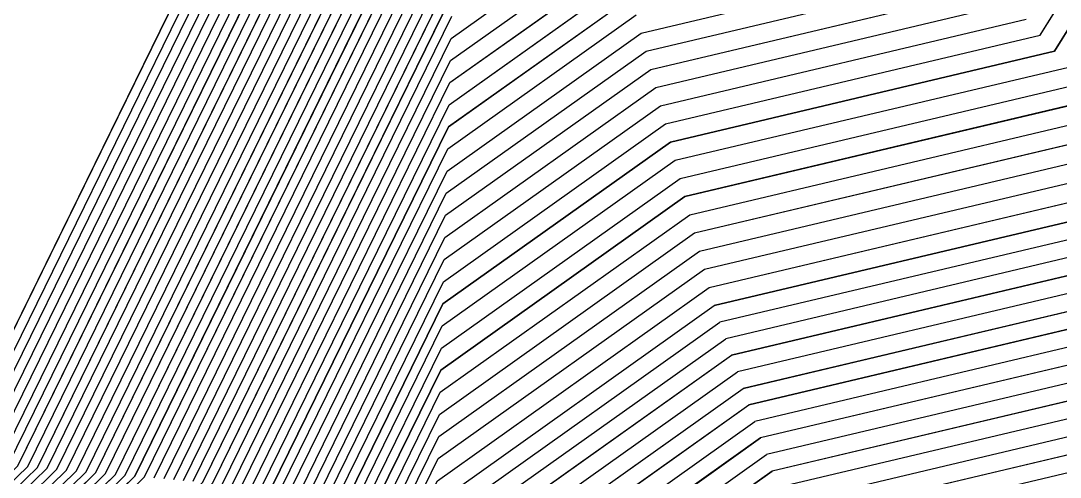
# Model space of a CAD drawing. Extents: x 7084 to 11035, y 13750 to 16729.
# Drawn here: x 8599 to 8986.5, y 15558.7 to 15728.9 of the extents above; entities that cross this region are included whole.
import ezdxf

# ---------------------------------------------------------------- set-up
doc = ezdxf.new("R2010")
doc.units = 0
doc.layers.add('Level 1', color=7, linetype='Continuous')

msp = doc.modelspace()

# ---------------------------------------------------------------- linework, layer by layer
at = {"layer": 'Level 1'}
for p, q in [((8572.55, 15565.22), (8766.84, 15961.36)), ((8576.18, 15564.9), (8766.59, 15953.12)), ((8579.81, 15564.58), (8766.33, 15944.87)), ((8583.44, 15564.26), (8766.07, 15936.63)), ((8587.07, 15563.94), (8765.82, 15928.39)), ((8590.7, 15563.61), (8765.56, 15920.14)), ((8594.34, 15563.29), (8765.31, 15911.9)), ((8597.97, 15562.97), (8765.05, 15903.65)), ((8601.6, 15562.65), (8764.8, 15895.41)), ((8605.23, 15562.33), (8764.54, 15887.16)), ((8608.86, 15562.01), (8764.29, 15878.92)), ((8612.49, 15561.68), (8764.03, 15870.67)), ((8616.12, 15561.36), (8763.78, 15862.43)), ((8619.75, 15561.04), (8763.52, 15854.18)), ((8623.38, 15560.72), (8763.26, 15845.94)), ((8627.01, 15560.4), (8763.01, 15837.7)), ((8630.64, 15560.08), (8762.75, 15829.45)), ((8634.27, 15559.75), (8762.5, 15821.21)), ((8637.9, 15559.43), (8762.24, 15812.96)), ((8641.53, 15559.11), (8761.99, 15804.72)), ((8645.16, 15558.79), (8761.73, 15796.47)), ((8648.79, 15558.47), (8761.48, 15788.23)), ((8652.42, 15558.15), (8761.22, 15779.98)), ((8656.05, 15557.82), (8760.96, 15771.74)), ((8979.03, 15723.49), (9007, 15768.47)), ((8659.68, 15557.5), (8760.71, 15763.5)), ((8759.43, 15722.27), (8819.4, 15764.92)), ((8759.18, 15714.03), (8821.21, 15758.14)), ((8984.34, 15717.54), (9009.5, 15758.02)), ((8663.31, 15557.18), (8760.45, 15755.25)), ((8758.92, 15705.78), (8823.03, 15751.37)), ((8830.27, 15724.27), (8952.51, 15753.22)), ((8666.94, 15556.86), (8760.2, 15747.01)), ((8832.09, 15717.5), (8957.81, 15747.28)), ((8758.67, 15697.54), (8824.84, 15744.6)), ((8670.57, 15556.54), (8759.94, 15738.76)), ((8833.9, 15710.73), (8963.12, 15741.33)), ((8758.41, 15689.3), (8826.65, 15737.82)), ((8835.71, 15703.95), (8968.42, 15735.38)), ((8758.15, 15681.05), (8828.46, 15731.05)), ((8674.2, 15556.22), (8759.69, 15730.52)), ((8837.52, 15697.18), (8973.73, 15729.44)), ((8757.9, 15672.81), (8830.27, 15724.27)), ((8839.34, 15690.4), (8979.03, 15723.49)), ((8677.83, 15555.89), (8759.43, 15722.27)), ((8757.64, 15664.56), (8832.09, 15717.5)), ((8841.15, 15683.63), (8984.34, 15717.54)), ((8681.46, 15555.57), (8759.18, 15714.03)), ((8842.96, 15676.86), (8989.64, 15711.6)), ((8757.39, 15656.32), (8833.9, 15710.73)), ((8685.09, 15555.25), (8758.92, 15705.78)), ((8757.13, 15648.07), (8835.71, 15703.95)), ((8844.77, 15670.08), (8994.95, 15705.65)), ((8846.59, 15663.31), (9000.25, 15699.7)), ((8688.72, 15554.93), (8758.67, 15697.54)), ((8756.88, 15639.83), (8837.52, 15697.18)), ((8848.4, 15656.53), (9005.56, 15693.76)), ((8692.35, 15554.61), (8758.41, 15689.3)), ((8756.62, 15631.58), (8839.34, 15690.4)), ((8850.21, 15649.76), (9010.86, 15687.81)), ((8695.98, 15554.29), (8758.15, 15681.05)), ((8756.37, 15623.34), (8841.15, 15683.63)), ((8852.02, 15642.99), (9016.17, 15681.86)), ((8756.11, 15615.1), (8842.96, 15676.86)), ((8699.61, 15553.96), (8757.9, 15672.81)), ((8853.84, 15636.21), (9021.47, 15675.92)), ((8755.86, 15606.85), (8844.77, 15670.08)), ((8855.65, 15629.44), (9026.78, 15669.97)), ((8703.24, 15553.64), (8757.64, 15664.56)), ((8755.6, 15598.61), (8846.59, 15663.31)), ((8857.46, 15622.66), (9032.08, 15664.02)), ((9032.08, 15664.02), (8857.46, 15622.66)), ((8706.87, 15553.32), (8757.39, 15656.32)), ((8755.34, 15590.36), (8848.4, 15656.53)), ((9029.26, 15656.67), (8859.63, 15616.49)), ((8755.09, 15582.12), (8850.21, 15649.76)), ((9026.44, 15649.32), (8861.79, 15610.32)), ((8710.5, 15553), (8757.13, 15648.07)), ((8754.83, 15573.87), (8852.02, 15642.99)), ((9023.61, 15641.96), (8863.96, 15604.15)), ((8714.13, 15552.68), (8756.88, 15639.83)), ((8754.58, 15565.63), (8853.84, 15636.21)), ((9020.79, 15634.61), (8866.13, 15597.98)), ((8717.76, 15552.36), (8756.62, 15631.58)), ((8754.32, 15557.38), (8855.65, 15629.44)), ((9017.97, 15627.26), (8868.29, 15591.81)), ((8721.39, 15552.03), (8756.37, 15623.34)), ((8754.07, 15549.14), (8857.46, 15622.66)), ((9015.14, 15619.91), (8870.46, 15585.64)), ((8725.02, 15551.71), (8756.11, 15615.1)), ((8759.19, 15545.07), (8859.63, 15616.49)), ((9012.32, 15612.55), (8872.63, 15579.47)), ((8728.66, 15551.39), (8755.86, 15606.85)), ((8764.31, 15541), (8861.79, 15610.32)), ((8769.43, 15536.93), (8863.96, 15604.15)), ((9009.5, 15605.2), (8874.79, 15573.3)), ((8732.29, 15551.07), (8755.6, 15598.61)), ((8774.55, 15532.86), (8866.13, 15597.98)), ((9006.68, 15597.85), (8876.96, 15567.13)), ((8779.67, 15528.79), (8868.29, 15591.81)), ((8735.92, 15550.75), (8755.34, 15590.36)), ((9003.85, 15590.5), (8879.12, 15560.96)), ((8784.79, 15524.72), (8870.46, 15585.64)), ((8739.55, 15550.43), (8755.09, 15582.12)), ((9001.03, 15583.14), (8881.29, 15554.79)), ((8789.91, 15520.65), (8872.63, 15579.47)), ((8998.21, 15575.79), (8883.46, 15548.61)), ((8743.18, 15550.1), (8754.83, 15573.87)), ((8795.03, 15516.58), (8874.79, 15573.3)), ((8995.38, 15568.44), (8885.62, 15542.44)), ((8746.81, 15549.78), (8754.58, 15565.63)), ((8800.15, 15512.51), (8876.96, 15567.13)), ((8601.6, 15562.65), (8593.88, 15555.09)), ((8605.23, 15562.33), (8596.54, 15553.82)), ((8608.86, 15562.01), (8599.21, 15552.56)), ((8612.49, 15561.68), (8601.87, 15551.29)), ((8616.12, 15561.36), (8604.54, 15550.02)), ((8619.75, 15561.04), (8607.2, 15548.76)), ((8623.38, 15560.72), (8609.87, 15547.49)), ((8627.01, 15560.4), (8612.53, 15546.22)), ((8805.27, 15508.44), (8879.12, 15560.96)), ((8992.56, 15561.09), (8887.79, 15536.27)), ((8630.64, 15560.08), (8615.2, 15544.96)), ((8634.27, 15559.75), (8617.86, 15543.69)), ((8637.9, 15559.43), (8620.53, 15542.42)), ((8641.53, 15559.11), (8623.19, 15541.16)), ((8645.16, 15558.79), (8625.86, 15539.89))]:
    msp.add_line(p, q, dxfattribs=at)
for points in [[(8116.08, 15274.48), (8406.09, 15426.2), (8449.58, 15423.6), (8471.46, 15468.91), (8589.74, 15487.1), (8608.49, 15513.66), (8696.44, 15471.2), (8722.91, 15464.3), (8751.31, 15482.05), (8722.22, 15517.29), (8705.82, 15501.23), (8617.86, 15543.69), (8634.27, 15559.75), (8762.5, 15821.21), (8797.65, 15846.21), (8857.02, 15860.27), (8949.3, 16008.69)], [(8116.08, 15274.48), (8406.09, 15426.2), (8449.58, 15423.6), (8471.46, 15468.91), (8589.74, 15487.1), (8608.49, 15513.66), (8696.44, 15471.2), (8722.91, 15464.3), (8751.31, 15482.05), (8722.22, 15517.29), (8705.82, 15501.23), (8617.86, 15543.69), (8634.27, 15559.75), (8762.5, 15821.21), (8797.65, 15846.21), (8857.02, 15860.27), (8949.3, 16008.69)], [(8282.49, 15801.45), (8572.55, 15565.22), (8705.82, 15500.89), (8572.55, 15565.22), (8766.84, 15961.36)], [(8282.49, 15801.45), (8572.55, 15565.22), (8705.82, 15500.89), (8572.55, 15565.22), (8766.84, 15961.36)], [(8359.82, 15494.08), (8416.5, 15490.69), (8425.5, 15509.34), (8579.63, 15533.06), (8587.35, 15543.99), (8701.96, 15488.67), (8712.86, 15485.82), (8724.55, 15493.13), (8712.57, 15507.64), (8705.82, 15501.03), (8591.21, 15556.36), (8597.97, 15562.97), (8765.05, 15903.65)], [(8359.82, 15494.08), (8416.5, 15490.69), (8425.5, 15509.34), (8579.63, 15533.06), (8587.35, 15543.99), (8701.96, 15488.67), (8712.86, 15485.82), (8724.55, 15493.13), (8712.57, 15507.64), (8705.82, 15501.03), (8591.21, 15556.36), (8597.97, 15562.97), (8765.05, 15903.65)], [(8369.07, 15480.5), (8423.12, 15477.27), (8434.7, 15501.26), (8581.65, 15523.87), (8591.58, 15537.93), (8700.85, 15485.17), (8714.87, 15481.52), (8729.9, 15490.91), (8714.5, 15509.57), (8705.82, 15501.07), (8596.54, 15553.82), (8605.23, 15562.33), (8764.54, 15887.16)], [(8369.07, 15480.5), (8423.12, 15477.27), (8434.7, 15501.26), (8581.65, 15523.87), (8591.58, 15537.93), (8700.85, 15485.17), (8714.87, 15481.52), (8729.9, 15490.91), (8714.5, 15509.57), (8705.82, 15501.07), (8596.54, 15553.82), (8605.23, 15562.33), (8764.54, 15887.16)], [(8303.88, 15243.81), (8470.86, 15331.17), (8495.9, 15329.67), (8535.79, 15412.29), (8603.89, 15422.77), (8638.08, 15471.2), (8688.72, 15446.76), (8736.99, 15434.17), (8788.77, 15466.53), (8735.73, 15530.8), (8705.82, 15501.51), (8655.18, 15525.96), (8685.09, 15555.25), (8758.92, 15705.78), (8823.03, 15751.37), (8931.29, 15777.01), (8984.42, 15862.47), (9143.8, 15752.32), (9280.56, 15748.05), (9357.48, 15720.98)], [(8303.88, 15243.81), (8470.86, 15331.17), (8495.9, 15329.67), (8535.79, 15412.29), (8603.89, 15422.77), (8638.08, 15471.2), (8688.72, 15446.76), (8736.99, 15434.17), (8788.77, 15466.53), (8735.73, 15530.8), (8705.82, 15501.51), (8655.18, 15525.96), (8685.09, 15555.25), (8758.92, 15705.78), (8823.03, 15751.37), (8931.29, 15777.01), (8984.42, 15862.47), (9143.8, 15752.32), (9280.56, 15748.05), (9357.48, 15720.98)], [(8396.83, 15439.77), (8442.97, 15437.01), (8462.27, 15476.99), (8587.72, 15496.29), (8604.26, 15519.73), (8697.55, 15474.7), (8720.9, 15468.61), (8745.96, 15484.27), (8720.29, 15515.36), (8705.82, 15501.19), (8612.53, 15546.22), (8627.01, 15560.4), (8763.01, 15837.7)], [(8396.83, 15439.77), (8442.97, 15437.01), (8462.27, 15476.99), (8587.72, 15496.29), (8604.26, 15519.73), (8697.55, 15474.7), (8720.9, 15468.61), (8745.96, 15484.27), (8720.29, 15515.36), (8705.82, 15501.19), (8612.53, 15546.22), (8627.01, 15560.4), (8763.01, 15837.7)], [(8721.26, 15516.33), (8705.82, 15501.21), (8615.2, 15544.96), (8630.64, 15560.08), (8762.75, 15829.45)], [(8721.26, 15516.33), (8705.82, 15501.21), (8615.2, 15544.96), (8630.64, 15560.08), (8762.75, 15829.45)], [(8761.99, 15804.72), (8641.53, 15559.11), (8623.19, 15541.16), (8705.82, 15501.27), (8724.15, 15519.22), (8756.66, 15479.83), (8724.93, 15460), (8695.34, 15467.71), (8612.72, 15507.6), (8591.76, 15477.91), (8480.65, 15460.82), (8456.2, 15410.18), (8415.34, 15412.62), (8142.91, 15270.1)], [(8761.99, 15804.72), (8641.53, 15559.11), (8623.19, 15541.16), (8705.82, 15501.27), (8724.15, 15519.22), (8756.66, 15479.83), (8724.93, 15460), (8695.34, 15467.71), (8612.72, 15507.6), (8591.76, 15477.91), (8480.65, 15460.82), (8456.2, 15410.18), (8415.34, 15412.62), (8142.91, 15270.1)], [(8592.77, 15473.32), (8614.83, 15504.57), (8694.79, 15465.97), (8725.93, 15457.84), (8759.34, 15478.72), (8725.12, 15520.19), (8705.82, 15501.29), (8625.86, 15539.89), (8645.16, 15558.79), (8761.73, 15796.47)], [(8592.77, 15473.32), (8614.83, 15504.57), (8694.79, 15465.97), (8725.93, 15457.84), (8759.34, 15478.72), (8725.12, 15520.19), (8705.82, 15501.29), (8625.86, 15539.89), (8645.16, 15558.79), (8761.73, 15796.47)], [(8417.27, 15132.19), (8424.62, 15224.1), (8512.5, 15270.08), (8525.68, 15269.29), (8577.15, 15375.9), (8612.99, 15381.41), (8657.11, 15443.91), (8683.76, 15431.04), (8746.05, 15414.8), (8812.86, 15456.56), (8744.42, 15539.49), (8705.82, 15501.69), (8679.16, 15514.56), (8717.76, 15552.36), (8756.62, 15631.58), (8839.34, 15690.4), (8979.03, 15723.49), (9007, 15768.47), (9090.88, 15710.5), (9267.34, 15704.98), (9366.6, 15670.06), (9467.7, 15631.46), (9580.54, 15661.44)], [(8417.27, 15132.19), (8424.62, 15224.1), (8512.5, 15270.08), (8525.68, 15269.29), (8577.15, 15375.9), (8612.99, 15381.41), (8657.11, 15443.91), (8683.76, 15431.04), (8746.05, 15414.8), (8812.86, 15456.56), (8744.42, 15539.49), (8705.82, 15501.69), (8679.16, 15514.56), (8717.76, 15552.36), (8756.62, 15631.58), (8839.34, 15690.4), (8979.03, 15723.49), (9007, 15768.47), (9090.88, 15710.5), (9267.34, 15704.98), (9366.6, 15670.06), (9467.7, 15631.46), (9580.54, 15661.44)], [(9572.8, 15651.82), (9471.24, 15624.83), (9367.61, 15664.4), (9265.87, 15700.2), (9085, 15705.85), (9009.5, 15758.02), (8984.34, 15717.54), (8841.15, 15683.63), (8756.37, 15623.34), (8721.39, 15552.03), (8681.83, 15513.29), (8705.82, 15501.71), (8745.38, 15540.45), (8815.54, 15455.45), (8747.05, 15412.65), (8683.21, 15429.29), (8659.22, 15440.87), (8614, 15376.82), (8581.74, 15371.85), (8528.99, 15262.58), (8517.13, 15263.29), (8438.03, 15221.91), (8430.5, 15127.71)], [(9572.8, 15651.82), (9471.24, 15624.83), (9367.61, 15664.4), (9265.87, 15700.2), (9085, 15705.85), (9009.5, 15758.02), (8984.34, 15717.54), (8841.15, 15683.63), (8756.37, 15623.34), (8721.39, 15552.03), (8681.83, 15513.29), (8705.82, 15501.71), (8745.38, 15540.45), (8815.54, 15455.45), (8747.05, 15412.65), (8683.21, 15429.29), (8659.22, 15440.87), (8614, 15376.82), (8581.74, 15371.85), (8528.99, 15262.58), (8517.13, 15263.29), (8438.03, 15221.91), (8430.5, 15127.71)], [(8479.36, 15363.21), (8512.81, 15432.51), (8598.84, 15445.75), (8627.51, 15486.37), (8691.48, 15455.49), (8731.97, 15444.93), (8775.39, 15472.07), (8730.91, 15525.98), (8705.82, 15501.41), (8641.85, 15532.29), (8666.94, 15556.86), (8760.2, 15747.01)], [(8479.36, 15363.21), (8512.81, 15432.51), (8598.84, 15445.75), (8627.51, 15486.37), (8691.48, 15455.49), (8731.97, 15444.93), (8775.39, 15472.07), (8730.91, 15525.98), (8705.82, 15501.41), (8641.85, 15532.29), (8666.94, 15556.86), (8760.2, 15747.01)], [(8317.3, 15241.62), (8475.49, 15324.38), (8499.21, 15322.96), (8540.39, 15408.25), (8604.9, 15418.17), (8640.2, 15468.17), (8688.17, 15445.01), (8738, 15432.02), (8791.45, 15465.42), (8736.7, 15531.77), (8705.82, 15501.53), (8657.84, 15524.69), (8688.72, 15554.93), (8758.67, 15697.54), (8824.84, 15744.6)], [(8317.3, 15241.62), (8475.49, 15324.38), (8499.21, 15322.96), (8540.39, 15408.25), (8604.9, 15418.17), (8640.2, 15468.17), (8688.17, 15445.01), (8738, 15432.02), (8791.45, 15465.42), (8736.7, 15531.77), (8705.82, 15501.53), (8657.84, 15524.69), (8688.72, 15554.93), (8758.67, 15697.54), (8824.84, 15744.6)], [(8250.22, 15252.57), (8452.35, 15358.32), (8482.67, 15356.51), (8517.41, 15428.47), (8599.85, 15441.15), (8629.63, 15483.34), (8690.93, 15453.74), (8732.97, 15442.78), (8778.07, 15470.97), (8731.87, 15526.94), (8705.82, 15501.43), (8644.52, 15531.02), (8670.57, 15556.54), (8759.94, 15738.76)], [(8250.22, 15252.57), (8452.35, 15358.32), (8482.67, 15356.51), (8517.41, 15428.47), (8599.85, 15441.15), (8629.63, 15483.34), (8690.93, 15453.74), (8732.97, 15442.78), (8778.07, 15470.97), (8731.87, 15526.94), (8705.82, 15501.43), (8644.52, 15531.02), (8670.57, 15556.54), (8759.94, 15738.76)], [(8705.82, 15501.63), (8671.17, 15518.36), (8706.87, 15553.32), (8757.39, 15656.32), (8833.9, 15710.73), (8963.12, 15741.33)], [(8705.82, 15501.63), (8671.17, 15518.36), (8706.87, 15553.32), (8757.39, 15656.32), (8833.9, 15710.73), (8963.12, 15741.33)], [(8826.65, 15737.82), (8758.41, 15689.3), (8692.35, 15554.61), (8660.51, 15523.42), (8705.82, 15501.55), (8737.66, 15532.73), (8794.13, 15464.32), (8739.01, 15429.87), (8687.62, 15443.26), (8642.31, 15465.14), (8605.92, 15413.58), (8544.98, 15404.2), (8502.52, 15316.25), (8480.11, 15317.59), (8330.71, 15239.43)], [(8826.65, 15737.82), (8758.41, 15689.3), (8692.35, 15554.61), (8660.51, 15523.42), (8705.82, 15501.55), (8737.66, 15532.73), (8794.13, 15464.32), (8739.01, 15429.87), (8687.62, 15443.26), (8642.31, 15465.14), (8605.92, 15413.58), (8544.98, 15404.2), (8502.52, 15316.25), (8480.11, 15317.59), (8330.71, 15239.43)], [(8397.79, 15228.48), (8503.25, 15283.65), (8519.06, 15282.71), (8567.96, 15383.99), (8610.97, 15390.6), (8652.88, 15449.97), (8684.86, 15434.53), (8744.03, 15419.1), (8807.51, 15458.77), (8742.49, 15537.56), (8705.82, 15501.65), (8673.83, 15517.09), (8710.5, 15553), (8757.13, 15648.07), (8835.71, 15703.95), (8968.42, 15735.38)], [(8397.79, 15228.48), (8503.25, 15283.65), (8519.06, 15282.71), (8567.96, 15383.99), (8610.97, 15390.6), (8652.88, 15449.97), (8684.86, 15434.53), (8744.03, 15419.1), (8807.51, 15458.77), (8742.49, 15537.56), (8705.82, 15501.65), (8673.83, 15517.09), (8710.5, 15553), (8757.13, 15648.07), (8835.71, 15703.95), (8968.42, 15735.38)], [(8344.13, 15237.24), (8484.74, 15310.8), (8505.83, 15309.54), (8549.58, 15400.16), (8606.93, 15408.98), (8644.42, 15462.11), (8687.07, 15441.52), (8740.01, 15427.71), (8796.8, 15463.21), (8738.63, 15533.7), (8705.82, 15501.57), (8663.17, 15522.16), (8695.98, 15554.29), (8758.15, 15681.05), (8828.46, 15731.05)], [(8344.13, 15237.24), (8484.74, 15310.8), (8505.83, 15309.54), (8549.58, 15400.16), (8606.93, 15408.98), (8644.42, 15462.11), (8687.07, 15441.52), (8740.01, 15427.71), (8796.8, 15463.21), (8738.63, 15533.7), (8705.82, 15501.57), (8663.17, 15522.16), (8695.98, 15554.29), (8758.15, 15681.05), (8828.46, 15731.05)], [(8263.64, 15250.38), (8456.98, 15351.53), (8485.98, 15349.8), (8522.01, 15424.42), (8600.86, 15436.56), (8631.74, 15480.3), (8690.38, 15452), (8733.98, 15440.63), (8780.75, 15469.86), (8732.84, 15527.91), (8705.82, 15501.45), (8647.18, 15529.76), (8674.2, 15556.22), (8759.69, 15730.52)], [(8263.64, 15250.38), (8456.98, 15351.53), (8485.98, 15349.8), (8522.01, 15424.42), (8600.86, 15436.56), (8631.74, 15480.3), (8690.38, 15452), (8733.98, 15440.63), (8780.75, 15469.86), (8732.84, 15527.91), (8705.82, 15501.45), (8647.18, 15529.76), (8674.2, 15556.22), (8759.69, 15730.52)], [(9854.88, 15540.06), (9549.57, 15622.95), (9481.86, 15604.96), (9370.65, 15647.42), (9261.47, 15685.84), (9067.36, 15691.91), (9017.03, 15726.69), (9000.25, 15699.7), (8846.59, 15663.31), (8755.6, 15598.61), (8732.29, 15551.07), (8689.83, 15509.49), (8705.82, 15501.77), (8748.28, 15543.35), (8823.56, 15452.13), (8750.07, 15406.19), (8681.55, 15424.06), (8665.56, 15431.78), (8617.04, 15363.03), (8595.53, 15359.72), (8538.92, 15242.45), (8531.01, 15242.92), (8478.28, 15215.34)], [(9854.88, 15540.06), (9549.57, 15622.95), (9481.86, 15604.96), (9370.65, 15647.42), (9261.47, 15685.84), (9067.36, 15691.91), (9017.03, 15726.69), (9000.25, 15699.7), (8846.59, 15663.31), (8755.6, 15598.61), (8732.29, 15551.07), (8689.83, 15509.49), (8705.82, 15501.77), (8748.28, 15543.35), (8823.56, 15452.13), (8750.07, 15406.19), (8681.55, 15424.06), (8665.56, 15431.78), (8617.04, 15363.03), (8595.53, 15359.72), (8538.92, 15242.45), (8531.01, 15242.92), (8478.28, 15215.34)], [(8828.92, 15449.91), (8750.21, 15545.28), (8705.82, 15501.81), (8695.16, 15506.96), (8739.55, 15550.43), (8755.09, 15582.12), (8850.21, 15649.76), (9010.86, 15687.81), (9022.05, 15705.8), (9055.6, 15682.61), (9258.53, 15676.27), (9372.68, 15636.11), (9488.94, 15591.72), (9534.08, 15603.71), (9853.26, 15517.04)], [(8828.92, 15449.91), (8750.21, 15545.28), (8705.82, 15501.81), (8695.16, 15506.96), (8739.55, 15550.43), (8755.09, 15582.12), (8850.21, 15649.76), (9010.86, 15687.81), (9022.05, 15705.8), (9055.6, 15682.61), (9258.53, 15676.27), (9372.68, 15636.11), (9488.94, 15591.72), (9534.08, 15603.71), (9853.26, 15517.04)], [(8555.46, 15208.91), (8618.51, 15339.5), (8622.09, 15340.05), (8676.13, 15416.61), (8678.8, 15415.33), (8755.1, 15395.43), (8836.94, 15446.58), (8753.1, 15548.17), (8705.82, 15501.87), (8703.15, 15503.16), (8750.44, 15549.46), (8754.32, 15557.38), (8855.65, 15629.44), (9026.78, 15669.97), (9029.57, 15674.47), (9037.96, 15668.67), (9254.12, 15661.91), (9375.71, 15619.13)], [(8555.46, 15208.91), (8618.51, 15339.5), (8622.09, 15340.05), (8676.13, 15416.61), (8678.8, 15415.33), (8755.1, 15395.43), (8836.94, 15446.58), (8753.1, 15548.17), (8705.82, 15501.87), (8703.15, 15503.16), (8750.44, 15549.46), (8754.32, 15557.38), (8855.65, 15629.44), (9026.78, 15669.97), (9029.57, 15674.47), (9037.96, 15668.67), (9254.12, 15661.91), (9375.71, 15619.13)], [(8636.3, 15330.54), (8637.52, 15333.96), (8687.94, 15405.38), (8759.12, 15386.82), (8847.65, 15442.15), (8769.43, 15536.93), (8863.96, 15604.15), (9023.61, 15641.96), (9036.41, 15642.95), (9238.08, 15636.65), (9255.21, 15638.22), (9368.65, 15598.31), (9379.68, 15604.61), (9495.22, 15560.5), (9507.04, 15556.16), (9824.24, 15470.04)], [(8636.3, 15330.54), (8637.52, 15333.96), (8687.94, 15405.38), (8759.12, 15386.82), (8847.65, 15442.15), (8769.43, 15536.93), (8863.96, 15604.15), (9023.61, 15641.96), (9036.41, 15642.95), (9238.08, 15636.65), (9255.21, 15638.22), (9368.65, 15598.31), (9379.68, 15604.61), (9495.22, 15560.5), (9507.04, 15556.16), (9824.24, 15470.04)], [(8588.64, 15209.09), (8643.78, 15323.31), (8645.09, 15327.25), (8647.13, 15332.96), (8694.4, 15399.92), (8761.13, 15382.52), (8853, 15439.93), (8779.67, 15528.79), (8868.29, 15591.81), (9017.97, 15627.26), (9039.3, 15628.9), (9228.37, 15622.99), (9256.92, 15625.62), (9363.27, 15588.2), (9381.65, 15598.7), (9489.97, 15557.35), (9509.66, 15550.12), (9807.04, 15469.38)], [(8588.64, 15209.09), (8643.78, 15323.31), (8645.09, 15327.25), (8647.13, 15332.96), (8694.4, 15399.92), (8761.13, 15382.52), (8853, 15439.93), (8779.67, 15528.79), (8868.29, 15591.81), (9017.97, 15627.26), (9039.3, 15628.9), (9228.37, 15622.99), (9256.92, 15625.62), (9363.27, 15588.2), (9381.65, 15598.7), (9489.97, 15557.35), (9509.66, 15550.12), (9807.04, 15469.38)], [(8594.61, 15210.47), (8647.92, 15320.89), (8649.49, 15325.61), (8651.94, 15332.46), (8697.63, 15397.19), (8762.14, 15380.36), (8855.68, 15438.83), (8784.79, 15524.72), (8870.46, 15585.64), (9015.14, 15619.91), (9040.75, 15621.88), (9223.51, 15616.16), (9257.78, 15619.32), (9360.58, 15583.14), (9382.64, 15595.75), (9487.34, 15555.77)], [(8594.61, 15210.47), (8647.92, 15320.89), (8649.49, 15325.61), (8651.94, 15332.46), (8697.63, 15397.19), (8762.14, 15380.36), (8855.68, 15438.83), (8784.79, 15524.72), (8870.46, 15585.64), (9015.14, 15619.91), (9040.75, 15621.88), (9223.51, 15616.16), (9257.78, 15619.32), (9360.58, 15583.14), (9382.64, 15595.75), (9487.34, 15555.77)], [(9781.24, 15468.39), (9513.6, 15541.07), (9482.09, 15552.62), (9384.6, 15589.84), (9355.19, 15573.04), (9259.48, 15606.71), (9213.79, 15602.51), (9043.64, 15607.83), (9009.5, 15605.2), (8874.79, 15573.3), (8795.03, 15516.58), (8861.03, 15436.61), (8764.15, 15376.06), (8704.09, 15391.72), (8661.55, 15331.46), (8658.29, 15322.33), (8656.19, 15316.03), (8606.56, 15213.22)], [(9781.24, 15468.39), (9513.6, 15541.07), (9482.09, 15552.62), (9384.6, 15589.84), (9355.19, 15573.04), (9259.48, 15606.71), (9213.79, 15602.51), (9043.64, 15607.83), (9009.5, 15605.2), (8874.79, 15573.3), (8795.03, 15516.58), (8861.03, 15436.61), (8764.15, 15376.06), (8704.09, 15391.72), (8661.55, 15331.46), (8658.29, 15322.33), (8656.19, 15316.03), (8606.56, 15213.22)], [(9764.04, 15467.74), (9516.23, 15535.03), (9476.84, 15549.47), (9386.57, 15583.93), (9349.81, 15562.93), (9261.19, 15594.11), (9204.08, 15588.86), (9046.52, 15593.78), (9003.85, 15590.5), (8879.12, 15560.96), (8805.27, 15508.44), (8866.38, 15434.39), (8766.16, 15371.76), (8710.55, 15386.26), (8671.16, 15330.46), (8667.08, 15319.05), (8664.46, 15311.17), (8618.51, 15215.98)], [(9764.04, 15467.74), (9516.23, 15535.03), (9476.84, 15549.47), (9386.57, 15583.93), (9349.81, 15562.93), (9261.19, 15594.11), (9204.08, 15588.86), (9046.52, 15593.78), (9003.85, 15590.5), (8879.12, 15560.96), (8805.27, 15508.44), (8866.38, 15434.39), (8766.16, 15371.76), (8710.55, 15386.26), (8671.16, 15330.46), (8667.08, 15319.05), (8664.46, 15311.17), (8618.51, 15215.98)], [(9738.24, 15466.75), (9520.17, 15525.97), (9468.96, 15544.74), (9389.53, 15575.07), (9341.74, 15547.76), (9263.75, 15575.2), (9189.5, 15568.37), (9050.86, 15572.71), (8995.38, 15568.44), (8885.62, 15542.44), (8820.63, 15496.23), (8874.41, 15431.07), (8769.18, 15365.3), (8720.24, 15378.06), (8685.58, 15328.96), (8680.28, 15314.12), (8676.87, 15303.88)], [(9738.24, 15466.75), (9520.17, 15525.97), (9468.96, 15544.74), (9389.53, 15575.07), (9341.74, 15547.76), (9263.75, 15575.2), (9189.5, 15568.37), (9050.86, 15572.71), (8995.38, 15568.44), (8885.62, 15542.44), (8820.63, 15496.23), (8874.41, 15431.07), (8769.18, 15365.3), (8720.24, 15378.06), (8685.58, 15328.96), (8680.28, 15314.12), (8676.87, 15303.88)]]:
    msp.add_lwpolyline(points, dxfattribs=at)

doc.saveas('drawing.dxf')
